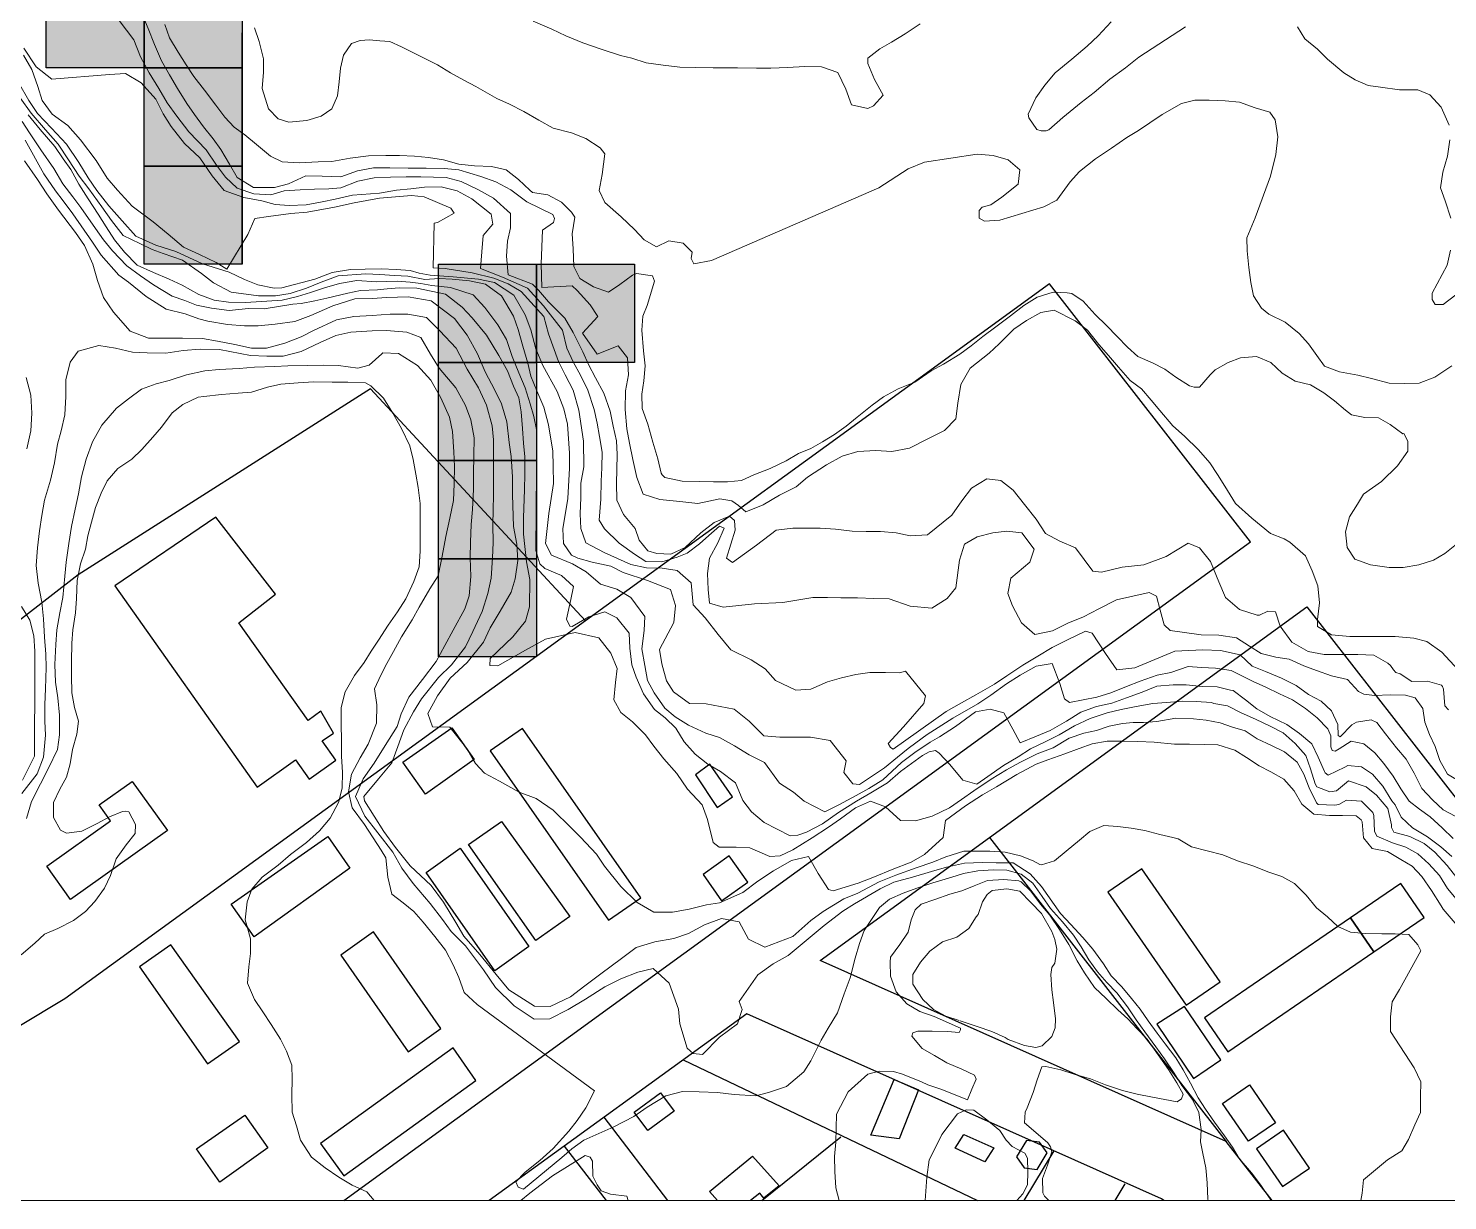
# Model space of a CAD drawing. Header units: metres. Extents: x 47 to 1988, y 46 to 663.
# Drawn here: x 1280.6 to 1497.6, y 45.6 to 224.7 of the extents above; entities that cross this region are included whole.
import ezdxf

# ---------------------------------------------------------------- set-up
doc = ezdxf.new("R2010")
doc.units = ezdxf.units.M
for name, color, linetype in [('01_Fina', 7, 'Continuous'), ('02_Media', 7, 'Continuous'), ('casas', 80, 'Continuous'), ('predios', 220, 'Continuous')]:
    doc.layers.add(name, color=color, linetype=linetype)

msp = doc.modelspace()

# ---------------------------------------------------------------- hatches: boundary and pattern name
at = {"layer": '02_Media'}
h = msp.add_hatch(color=256, dxfattribs=at)
h.dxf.hatch_style = 1
h.paths.add_polyline_path([(1298.3, 233.69), (1283.3, 233.69), (1283.3, 218.69), (1298.3, 218.69)])
h = msp.add_hatch(color=256, dxfattribs=at)
h.dxf.hatch_style = 1
h.paths.add_polyline_path([(1313.3, 233.69), (1298.3, 233.69), (1298.3, 218.69), (1313.3, 218.69)])
h = msp.add_hatch(color=256, dxfattribs=at)
h.dxf.hatch_style = 1
h.paths.add_polyline_path([(1313.3, 218.69), (1298.3, 218.69), (1298.3, 203.69), (1313.3, 203.69)])
h = msp.add_hatch(color=256, dxfattribs=at)
h.dxf.hatch_style = 1
h.paths.add_polyline_path([(1313.3, 203.69), (1298.3, 203.69), (1298.3, 188.69), (1313.3, 188.69)])
h = msp.add_hatch(color=256, dxfattribs=at)
h.dxf.hatch_style = 1
h.paths.add_polyline_path([(1358.3, 188.69), (1343.3, 188.69), (1343.3, 173.69), (1358.3, 173.69)])
h = msp.add_hatch(color=256, dxfattribs=at)
h.dxf.hatch_style = 1
h.paths.add_polyline_path([(1373.3, 188.69), (1358.3, 188.69), (1358.3, 173.69), (1373.3, 173.69)])
h = msp.add_hatch(color=256, dxfattribs=at)
h.dxf.hatch_style = 1
h.paths.add_polyline_path([(1358.3, 173.69), (1343.3, 173.69), (1343.3, 158.69), (1358.3, 158.69)])
h = msp.add_hatch(color=256, dxfattribs=at)
h.dxf.hatch_style = 1
h.paths.add_polyline_path([(1358.3, 158.69), (1343.3, 158.69), (1343.3, 143.69), (1358.3, 143.69)])
h = msp.add_hatch(color=256, dxfattribs=at)
h.dxf.hatch_style = 1
h.paths.add_polyline_path([(1358.3, 143.69), (1343.3, 143.69), (1343.3, 128.69), (1358.3, 128.69)])

# ---------------------------------------------------------------- linework, layer by layer
at = {"layer": '01_Fina', "lineweight": 9}
msp.add_lwpolyline([(959.22, 45.61), (1698.31, 45.61), (1697.87, 663.47), (958.78, 663.47), (959.22, 45.61)], dxfattribs=at)
at = {"layer": '01_Fina', "linetype": 'Continuous', "lineweight": 9}
for points in [[(1294.49, 225.93), (1296.7, 222.99), (1297.76, 220.39), (1299.05, 217.96), (1300.54, 215.52), (1301.84, 213.33), (1303.3, 211.3), (1305.14, 208.9), (1307.81, 206.15), (1309.37, 203.85), (1310.74, 201.99), (1312.52, 200.31), (1315.07, 199.44), (1317.69, 199.27), (1319.71, 199.9), (1322.18, 200.04), (1324.36, 200.18), (1326.54, 200.22), (1328.38, 200.34), (1330.96, 201.37), (1333.45, 201.88), (1335.97, 201.97), (1338.38, 202.06), (1340.59, 202.03), (1344.47, 201.94), (1346.76, 201.34), (1349.44, 200.04), (1351.7, 198.81), (1354.31, 196.43), (1354.34, 194.25), (1353.87, 192.2), (1353.72, 189.9), (1353.98, 187.08), (1357.7, 185.67), (1358.62, 184.72), (1360.12, 182.92), (1362.62, 180.43), (1363.9, 178.28), (1365.38, 175.32), (1366.25, 173.35), (1367.31, 171.34), (1368.61, 168.98), (1369.55, 166.22), (1370.02, 163.97), (1370.51, 161.73), (1370.62, 159.6), (1370.59, 157.33), (1370.52, 155.22), (1370.56, 152.66), (1371.6, 150.44), (1373.37, 148.29), (1374.01, 146.53), (1375.34, 144.88), (1376.71, 144.48), (1378.84, 144.38), (1381.01, 145.42), (1383.43, 147.66), (1385.46, 149.25), (1387.82, 150.19), (1388.56, 149.51), (1388.69, 148.07), (1387.34, 143.77), (1388.27, 143.1), (1391.93, 145.78), (1394.95, 148.08), (1397.48, 148.36), (1401.65, 148.35), (1403.99, 148.23), (1406.57, 147.91), (1408.7, 147.86), (1410.88, 147.83), (1413.26, 147.65), (1415.42, 147.21), (1418.08, 147.36), (1421.79, 150.37), (1423.31, 152.55), (1424.8, 154.48), (1427.17, 155.92), (1429.27, 155.63), (1431.19, 154.16), (1432.89, 152), (1434.67, 149.75), (1436.11, 147.53), (1438.32, 146.37), (1440.72, 145.34), (1443.37, 141.8), (1444.66, 141.64), (1447.84, 142.38), (1451.16, 142.77), (1454.59, 144.05), (1457.94, 146.07), (1459.66, 145.34), (1461.35, 143.25), (1462.64, 140.16), (1463.62, 137.75), (1465.78, 135.92), (1468.48, 135.06), (1468.85, 135.08), (1470.1, 135.68), (1471.3, 135.58), (1472.01, 133.41), (1473.78, 130.93), (1476.28, 129.51), (1478.73, 129.08), (1481.62, 129.08), (1483.88, 129.07), (1486.33, 128.94), (1488.48, 127.71), (1488.85, 127.36), (1489.31, 126.7), (1489.68, 126.32), (1490.33, 126.11), (1492.13, 124.95), (1494.53, 124.98), (1496.68, 124.38), (1496.82, 124.19), (1496.98, 123.77), (1497.17, 121.19), (1497.72, 120.62)], [(1499.21, 126.73), (1496.72, 129.4), (1494.44, 131.02), (1492.45, 131.56), (1489.58, 131.8), (1487.15, 131.81), (1484.79, 131.82), (1482.67, 131.82), (1479.85, 132.06), (1477.7, 133.34), (1477.68, 134.41), (1478.03, 136.97), (1477.78, 139.55), (1476.9, 141.84), (1475.87, 144.12), (1473.49, 146.2), (1472.6, 146.73), (1470.52, 147.56), (1467.66, 149.9), (1465.18, 152.11), (1463.53, 154.78), (1462.4, 156.55), (1461.23, 158.34), (1459.51, 160.33), (1457.35, 162.4), (1455.6, 164.01), (1453.61, 166.33), (1452.29, 167.91), (1450.77, 169.64), (1449.08, 170.91), (1447.28, 172.97), (1445.76, 174.72), (1444.29, 176.44), (1442.52, 178.62), (1440.65, 180.04), (1437.44, 181.65), (1435.38, 181.32), (1433.2, 180.09), (1431.25, 178.79), (1429.04, 176.52), (1427.51, 175.12), (1424.59, 172.79), (1423.16, 170.32), (1422.69, 167.44), (1422.43, 165.07), (1420.65, 163.29), (1418.22, 162.05), (1415.33, 160.57), (1412.63, 160.1), (1410.19, 160.25), (1407.44, 160.08), (1405.04, 159.37), (1402.61, 158.03), (1399.71, 156.17), (1397.97, 154.68), (1395.44, 153.38), (1392.93, 151.95), (1390.31, 150.87), (1389.17, 151.8), (1388.17, 152.53), (1386.31, 152.84), (1382.94, 152.15), (1380.22, 152.44), (1377.17, 152.74), (1374.62, 153.58), (1373.61, 156.08), (1373.01, 158.86), (1372.49, 161.35), (1372.09, 163.54), (1371.85, 166.48), (1371.89, 169.37), (1372.37, 171.78), (1372.23, 174.41), (1370.77, 176.22), (1367.59, 174.97), (1365.33, 178.16), (1367.66, 180.72), (1366.51, 182.49), (1364.5, 184.69), (1363.73, 185.38), (1359.09, 185.15), (1358.99, 188.77), (1359.21, 193.92), (1360.91, 195.05), (1361.04, 195.66), (1360.78, 196.27), (1356.83, 198.22), (1354.35, 200.05), (1352.08, 201.27), (1349.79, 202.09), (1346.4, 203.09), (1344.18, 203.31), (1341.41, 203.35), (1338.66, 203.38), (1335.89, 203.42), (1333.36, 203.43), (1330.93, 202.98), (1328.37, 202.07), (1325.5, 202.13), (1323.04, 202.18), (1320.37, 200.96), (1318.25, 200.44), (1315.01, 200.42), (1312.52, 201.94), (1311.36, 203.97), (1310.04, 206.21), (1308.85, 207.86), (1307.38, 209.68), (1306.01, 211.55), (1304.84, 213.24), (1303.38, 215.54), (1302.18, 217.61), (1300.95, 219.78), (1299.91, 222.26), (1298.93, 224.69), (1297.69, 227.62)], [(1416.95, 225.42), (1414.68, 223.92), (1412.58, 222.62), (1410.79, 221.62), (1408.94, 220.2), (1408.96, 219.34), (1409.97, 216.92), (1411.29, 214.55), (1409.82, 212.89), (1408.94, 212.48), (1406.44, 213.03), (1405.57, 215.43), (1404.35, 218.01), (1401.89, 218.87), (1399.31, 218.88), (1396.68, 218.77), (1394.1, 218.66), (1391.92, 218.64), (1389.05, 218.68), (1385.29, 218.72), (1382.59, 218.76), (1380.22, 218.81), (1377.64, 219.13), (1375.04, 219.48), (1372.89, 220.17), (1371.16, 220.59), (1368.16, 221.55), (1365.4, 222.51), (1362.76, 223.59), (1360.63, 224.61), (1357.76, 225.85)], [(1457.52, 224.95), (1450.38, 220.35), (1448.34, 218.68), (1445.93, 216.98), (1443.58, 214.92), (1441.58, 213.39), (1438.79, 211.12), (1436.61, 209.23), (1436.23, 209.07), (1435.47, 209.08), (1434.79, 209.3), (1433.58, 211.07), (1433.49, 211.64), (1434.66, 214.14), (1436.04, 216.04), (1437.6, 217.95), (1440.15, 220.04), (1442.51, 221.99), (1444.19, 223.58), (1446.18, 225.74)], [(1301.45, 225.34), (1302.2, 223.27), (1303.48, 221.08), (1304.71, 219.14), (1305.92, 217.37), (1307.52, 215.29), (1309.27, 213), (1310.62, 211.18), (1312.05, 209.62), (1313.71, 208.44), (1315.47, 206.97), (1317.6, 205.21), (1319.42, 204.32), (1322.04, 204.21), (1324.89, 204.34), (1327, 204.41), (1329.82, 204.92), (1332.6, 205.28), (1335.28, 205.32), (1337.36, 205.29), (1339.63, 205.22), (1341.76, 205.02), (1344.08, 204.64), (1346.44, 203.97), (1348.81, 203.75), (1351.43, 203.64), (1353.65, 203.09), (1355.55, 201.65), (1357.26, 199.99), (1357.68, 199.66), (1360, 199.32), (1362.14, 198.15), (1363.64, 196.64), (1364.15, 195.9), (1363.76, 193.32), (1363.88, 191.06), (1363.98, 188.35), (1364.93, 186.51), (1367.02, 185.23), (1369.28, 184.42), (1371.03, 185.6), (1372.96, 187), (1373.56, 187.25), (1376.02, 186.94), (1376.35, 186.08), (1375.2, 182.38), (1374.56, 180.78), (1374.39, 178.62), (1374.64, 175.46), (1374.9, 173.15), (1374.72, 170.85), (1374.41, 168.84), (1374.46, 166.66), (1375.33, 164.23), (1376.07, 161.5), (1376.85, 158.98), (1377.36, 156.77), (1377.5, 156.5), (1377.92, 156.12), (1380.57, 155.56), (1383.24, 155.48), (1385.37, 155.46), (1387.51, 155.43), (1389.62, 155.66), (1391.5, 156.51), (1394, 157.48), (1396.48, 158.63), (1398.34, 159.79), (1400.25, 160.55), (1402.03, 161.57), (1403.85, 162.68), (1405.64, 163.96), (1407.34, 165.34), (1409.59, 167.15), (1411.34, 168.43), (1413.6, 169.66), (1416.15, 170.69), (1418.66, 172.42), (1420.5, 173.41), (1423, 174.96), (1424.75, 176.22), (1426.52, 177.67), (1428.53, 179.11), (1430.75, 180.81), (1432.81, 182.4), (1434.84, 183.65), (1437.27, 184.4), (1439.42, 184.32), (1440.13, 184.2), (1441.87, 183.06), (1443.69, 181), (1445.44, 179.32), (1447.1, 177.64), (1448.65, 176.01), (1450.26, 174.59), (1452.48, 173.62), (1454.34, 172.64), (1456.07, 171.44), (1458.14, 170.13), (1458.85, 169.89), (1459.68, 169.92), (1461.31, 171.77), (1462.06, 172.57), (1464.06, 173.66), (1465.94, 174.41), (1468.36, 174.57), (1470.55, 173.67), (1472.31, 172.04), (1474.3, 170.8), (1476.64, 170.27), (1478.69, 169.06), (1480.31, 167.81), (1481.99, 166.37), (1482.91, 165.67), (1484.92, 165.26), (1487.05, 165.21), (1488.81, 164.22), (1490.73, 162.77), (1490.93, 162.82), (1491.52, 161.63), (1491.5, 160.12), (1489.96, 157.86), (1487.51, 155.47), (1484.76, 153.54), (1483.83, 152.04), (1482.6, 150.09), (1481.97, 147.82), (1482.24, 145.4), (1483.4, 143.62), (1485.83, 142.78), (1488.65, 142.37), (1490.82, 142.37), (1493.2, 142.75), (1495.43, 143.46), (1497.19, 144.5), (1499.21, 146.11)], [(1315.2, 224.83), (1315.91, 222.72), (1316.56, 220.1), (1316.56, 218.04), (1316.34, 215.53), (1317.34, 212.42), (1318.81, 210.92), (1320.43, 210.41), (1323.17, 210.66), (1325.36, 211.32), (1327.01, 212.46), (1327.84, 214.42), (1328.1, 216.57), (1328.34, 218.63), (1328.79, 220.63), (1330.02, 222.44), (1331.31, 222.87), (1332.75, 222.99), (1334.33, 222.83), (1335.87, 222.75), (1337.67, 221.91), (1343.13, 219.15), (1345.13, 217.94), (1347.19, 216.8), (1349.01, 215.85), (1352.21, 214.01), (1354.16, 213.13), (1356.37, 212.01), (1358.63, 210.7), (1360.82, 209.47), (1363.65, 208.77), (1365.82, 207.89), (1368.05, 206.46), (1368.73, 205.58), (1368.35, 202.41), (1367.85, 199.98), (1368.75, 198.14), (1371.23, 195.95), (1373.27, 194.01), (1374.76, 192.4), (1376.64, 191.36), (1378.53, 192.26), (1380.74, 191.92), (1382.08, 190.53), (1381.95, 189.56), (1382.34, 188.77), (1385.07, 189.28), (1410.64, 200.35), (1415.12, 203.28), (1417.6, 204.29), (1425.65, 205.51), (1428.11, 205.31), (1430.39, 204.62), (1432.18, 203.13), (1431.96, 200.95), (1429.42, 198.92), (1427.75, 197.76), (1426.44, 197.39), (1425.98, 196.88), (1425.97, 195.73), (1426.79, 195.26), (1429.12, 195.4), (1435.87, 197.47), (1437.85, 198.46), (1439.9, 201.3), (1441.32, 202.87), (1443.76, 204.8), (1446.22, 206.43), (1448.54, 208.04), (1450.33, 209.13), (1452.09, 210.31), (1453.93, 211.59), (1456.89, 213.26), (1458.94, 213.75), (1461.16, 213.77), (1463.6, 213.67), (1465.8, 213.45), (1468.18, 212.59), (1470.4, 211.95), (1471.23, 210.74), (1471.65, 208.17), (1471.31, 205.45), (1470.51, 202.13), (1468.17, 195.8), (1466.91, 192.73), (1466.93, 190.72), (1467.19, 188.19), (1467.53, 185.9), (1467.94, 183.86), (1469.14, 181.99), (1470.27, 181.08), (1472.74, 179.85), (1474.89, 178.11), (1476.34, 176.53), (1477.61, 174.77), (1478.76, 173.12), (1481.07, 172.24), (1483.86, 171.72), (1485.97, 171.22), (1488.67, 170.5), (1490.98, 170.47), (1493.27, 170.53), (1495.63, 171.45), (1498.23, 173.17)], [(1474.65, 224.97), (1475.75, 223.14), (1477.69, 221.53), (1479.23, 220.05), (1481.75, 217.93), (1483.48, 216.86), (1485.47, 215.98), (1487.33, 215.74), (1490.23, 215.36), (1493.03, 215.35), (1494.9, 214.58), (1496.63, 212.7), (1497.82, 209.95)], [(1279.91, 221.73), (1281.77, 218.84), (1284.17, 216.99), (1293.03, 217.68), (1295.45, 217.84), (1297.83, 216.39), (1300.07, 213.92), (1301.2, 211.66), (1302.41, 209.74), (1304.46, 207.12), (1306.8, 204.93), (1308.71, 202.18), (1310.55, 199.95), (1313.54, 198.87), (1316.31, 198.39), (1318.36, 197.84), (1320.47, 197.69), (1323.07, 197.75), (1325.5, 198.24), (1327.49, 198.64), (1330.18, 199.23), (1334.3, 199.53), (1336.87, 199.99), (1339.09, 200.23), (1341.16, 200.48), (1343.74, 200.52), (1346.15, 199.92), (1348.43, 198.68), (1351.37, 196.32), (1351.6, 194.83), (1350.16, 193.1), (1349.93, 190.59), (1349.74, 188.03), (1353.09, 186.71), (1356.9, 185.03), (1359.38, 182.34), (1360.44, 180.96), (1362.25, 178.61), (1362.94, 175.85), (1363.89, 173.78), (1365.05, 171.63), (1366.15, 169.46), (1367.11, 166.47), (1367.56, 164.38), (1367.93, 162.36), (1368.35, 159.96), (1368.28, 157.59), (1368.2, 155.56), (1368.12, 152.81), (1367.87, 149.56), (1368.67, 148.24), (1370.94, 146.08), (1373.26, 144.38), (1375.01, 143.25), (1377.43, 143.22), (1379.78, 143.92), (1381.31, 144.56), (1383.2, 145.98), (1384.65, 147.25), (1386.25, 148.67), (1386.97, 148.38), (1386.04, 146.11), (1384.73, 143.76), (1384.46, 141.44), (1384.55, 139), (1384.76, 136.89), (1386.81, 136.3), (1391.63, 136.78), (1395.96, 137.01), (1400.52, 137.78), (1402.77, 137.75), (1404.81, 137.72), (1407.37, 137.69), (1409.88, 137.61), (1412.22, 137.54), (1415.4, 136.43), (1418.76, 136.15), (1421.06, 137.61), (1422.4, 139.23), (1422.95, 143.46), (1423.72, 145.94), (1425.65, 147.03), (1428.05, 147.66), (1430.21, 147.89), (1432.48, 147.63), (1434.39, 145.16), (1433.71, 143.14), (1430.81, 140.73), (1430.37, 138.39), (1431.08, 136.49), (1432.47, 133.89), (1434.48, 132.13), (1437.17, 132.69), (1439.55, 133.82), (1441.91, 134.79), (1444.25, 136.04), (1446.99, 137.42), (1451.95, 138.53), (1453.09, 137.96), (1453.63, 135.84), (1454.24, 133.59), (1455.18, 132.73), (1459.9, 132.07), (1462.6, 132.03), (1465.32, 131.6), (1467.31, 130.32), (1469.11, 129.21), (1471.35, 128.67), (1473.36, 128.34), (1475.62, 127.34), (1477.54, 126.59), (1479.85, 125.82), (1482.3, 125.23), (1483.95, 123.41), (1484.79, 123.02), (1486.43, 122.81), (1488.81, 122.9), (1491.15, 122.84), (1492.63, 122.45), (1493.8, 120.8), (1494.1, 118.74), (1494.83, 116.82), (1495.7, 115.01), (1496.39, 112.88), (1497.59, 110.77), (1499.71, 109.5)], [(1279.88, 220.64), (1281.13, 218.45), (1282.04, 215.86), (1282.73, 213.69), (1284.24, 211.64), (1286.63, 209.9), (1288.59, 207.72), (1290.95, 204.54), (1292.67, 201.86), (1294.21, 200), (1296.47, 197.55), (1299.66, 195.16), (1301.96, 193.26), (1304.33, 191.29), (1306.77, 190.17), (1309.29, 188.98), (1310.95, 187.96), (1314.16, 193.25), (1315.23, 195.7), (1317.29, 195.96), (1320.71, 196.42), (1323.23, 196.65), (1327.41, 197.39), (1330.4, 198.06), (1334.29, 198.77), (1339.19, 199.21), (1341.14, 198.97), (1345.2, 197.26), (1345.68, 196.49), (1343.13, 195.08), (1342.65, 194.99), (1342.49, 188.16), (1344.34, 188.03), (1348.45, 187.36), (1351.75, 186.54), (1353.96, 185.72), (1355.96, 184.54), (1359.41, 180.68), (1360.11, 178.07), (1361.64, 173.81), (1362.65, 171.78), (1363.88, 169.45), (1364.77, 166.38), (1365.49, 161.66), (1365.55, 157.75), (1365.09, 155.22), (1365.07, 153.04), (1364.99, 150.53), (1365.08, 148.3), (1365.81, 146.14), (1368.63, 144.66), (1372.73, 142.8), (1375.11, 142.3), (1377.53, 142.27), (1379.82, 141.88), (1381.96, 140.03), (1382.27, 136.62), (1384.09, 134.68), (1386.05, 132.12), (1387.98, 129.79), (1391.09, 128.26), (1393.25, 126.88), (1394.84, 125.09), (1397.92, 123.6), (1400.22, 123.76), (1402.8, 124.86), (1404.94, 125.5), (1407.12, 126.02), (1409.28, 126.32), (1411.67, 126.32), (1413.8, 126.24), (1414.72, 126.49), (1417.76, 122.73), (1417.53, 121.56), (1414.41, 118.01), (1412.05, 115.44), (1412.41, 114.87), (1412.84, 114.58), (1420.95, 120.34), (1423.29, 121.69), (1425.49, 122.87), (1428.3, 124.54), (1430.21, 125.79), (1432.67, 127.42), (1434.92, 128.81), (1437.14, 130.13), (1439.47, 131.29), (1442.25, 132.61), (1443.25, 132.31), (1445.3, 129.22), (1447, 126.69), (1449.79, 127.01), (1452.83, 128.3), (1455.89, 129.56), (1460.18, 129.77), (1462.88, 129.66), (1465.88, 129.03), (1467.73, 127.29), (1469.74, 126.45), (1472.21, 125.45), (1474.45, 124.31), (1476.35, 122.96), (1478.26, 121.92), (1479.85, 120.43), (1480.79, 118.37), (1480.86, 116.7), (1481.16, 116.47), (1482.97, 118.32), (1483.67, 118.73), (1485.91, 119.07), (1486.76, 118.65), (1488.1, 116.93), (1489.78, 114.8), (1491.25, 113.06), (1492.47, 110.91), (1493.67, 108.57), (1495.28, 106.83), (1496.92, 105.34), (1498.77, 104.34)], [(1279.09, 216.46), (1280.67, 213.7), (1282.01, 211.71), (1284.14, 209.46), (1286.41, 207.04), (1288.34, 204.22), (1289.75, 201.9), (1291.05, 199.96), (1292.92, 197.6), (1294.95, 195.3), (1297.01, 193), (1300.09, 191.61), (1303.16, 190.64), (1307.23, 188.77), (1311.31, 187.48), (1313.67, 186.36), (1315.67, 185.53), (1318.17, 185.03), (1319.37, 185.1), (1324.38, 186.39), (1327.04, 187.42), (1329.84, 187.91), (1332.11, 187.93), (1334.56, 187.97), (1336.83, 187.91), (1338.96, 187.74), (1340.33, 187.33), (1342.01, 187), (1345.57, 186.76), (1349.44, 186.42), (1351.88, 185.89), (1354.83, 183.96), (1356.54, 180.96), (1357.41, 178.67), (1358.18, 175.75), (1359.26, 173.22), (1361.44, 169.22), (1362.47, 166.6), (1363.01, 164.27), (1363.35, 159.81), (1363.33, 157.54), (1363.08, 152.9), (1362.33, 148.24), (1362.42, 146.02), (1363.65, 144.22), (1364.63, 143.77), (1366.78, 143.17), (1369.65, 142.56), (1371.55, 141.61), (1375.28, 140.38), (1378.79, 139.01), (1379.57, 136.56), (1379.3, 133.96), (1377.09, 129.81), (1377.44, 127.65), (1378.19, 125.04), (1379.25, 123.37), (1381.67, 121.56), (1384.25, 121.53), (1388.53, 120.71), (1390.8, 118.86), (1393.05, 116.65), (1395.51, 116.41), (1397.93, 116.4), (1400.18, 116.44), (1403.18, 115.93), (1405.63, 112.8), (1405.27, 111), (1406.65, 109.3), (1407.7, 109.2), (1411.52, 111.75), (1413.49, 113.37), (1415.14, 114.69), (1416.3, 115.54), (1418.04, 116.81), (1421.96, 119.35), (1425.75, 121.52), (1427.74, 122.86), (1430.15, 124.56), (1432.23, 125.91), (1434.69, 127.25), (1437.13, 127.69), (1438.32, 124.6), (1439, 122.27), (1439.81, 121.71), (1443.96, 122.54), (1446.12, 123.2), (1448.5, 124.16), (1450.6, 124.99), (1453.21, 125.88), (1455.28, 126.3), (1457.92, 127.22), (1459.98, 127.09), (1462.09, 126.95), (1464.48, 126.61), (1467.89, 124.91), (1469.81, 124.07), (1471.88, 123.05), (1473.89, 122.14), (1475.85, 120.81), (1477.63, 119.37), (1479.29, 117.68), (1479.73, 116.64), (1479.74, 114.95), (1479.97, 114.39), (1480.41, 114.28), (1481.04, 114.62), (1482.85, 115.8), (1484.81, 115.4), (1486.45, 114.02), (1487.83, 112.42), (1489.26, 110.45), (1490.43, 108.55), (1491.7, 106.63), (1493.29, 105.4), (1494.93, 104.24), (1496.79, 102.59), (1498.45, 100.92)], [(1279.34, 214.12), (1281.04, 211.75), (1283.24, 209.23), (1285.15, 207.05), (1286.75, 204.64), (1288.36, 202.16), (1289.83, 200.22), (1291.85, 197.44), (1293.32, 195.39), (1295.11, 193.09), (1297.63, 191.88), (1299.51, 190.93), (1301.23, 190.34), (1304.18, 189.3), (1307.05, 187.25), (1308.92, 185.86), (1311.6, 184.4), (1315.79, 183.87), (1318.37, 183.86), (1320.63, 184.24), (1323.12, 185.01), (1325.39, 185.95), (1327.98, 186.91), (1332.2, 187.24), (1334.36, 187.14), (1336.56, 186.97), (1338.64, 186.85), (1341.21, 186.34), (1343.41, 186.5), (1345.42, 186.4), (1348.07, 186.15), (1350.51, 185.62), (1352.93, 183.85), (1354.79, 180.74), (1355.47, 178.7), (1356.2, 176.18), (1356.95, 173.59), (1357.42, 171.59), (1358.36, 169.35), (1359.39, 166.85), (1360.14, 164.16), (1360.78, 160.13), (1360.82, 157.81), (1360.88, 155.2), (1360.18, 150.62), (1359.67, 146.03), (1360.6, 144.24), (1363.78, 142.89), (1365.89, 141.71), (1368.09, 139.78), (1370.55, 139.06), (1372.74, 137.78), (1374.88, 134.86), (1374.73, 132.73), (1374.39, 129.94), (1374.88, 127.36), (1375.27, 125.1), (1376.29, 123.19), (1377.9, 120.85), (1379.49, 119.53), (1381.51, 118.25), (1384.2, 117.05), (1386.25, 116.38), (1388.55, 115.12), (1390.79, 113.74), (1393.14, 112.53), (1395.44, 109.4), (1397.61, 108.02), (1399.22, 106.67), (1402.4, 105), (1404.5, 106.08), (1407.15, 107.52), (1409.12, 108.56), (1411.25, 109.9), (1414.1, 112.54), (1416.14, 114.1), (1418.46, 115.66), (1419.91, 116.5), (1422.37, 118.05), (1425.42, 120.31), (1427.64, 120.69), (1429.74, 120.16), (1431.1, 117.63), (1432.26, 115.58), (1434.76, 116.57), (1436.83, 117.42), (1439.34, 118.88), (1441.54, 120.22), (1443.92, 121.12), (1446.24, 121.61), (1448.51, 122.43), (1450.89, 123.3), (1453.12, 124.2), (1455.64, 124.4), (1457.65, 124.4), (1460.11, 124.18), (1462.38, 124.1), (1464.39, 123.6), (1464.79, 123.53), (1466.72, 122.14), (1468.41, 120.75), (1470.48, 119.58), (1473, 118.35), (1474.96, 117), (1476.83, 115.4), (1477.79, 113.36), (1478.76, 111.18), (1478.87, 110.95), (1479.34, 110.63), (1481.88, 111.84), (1482.32, 112.12), (1484.41, 111.9), (1486.14, 110.76), (1487.68, 108.96), (1489.08, 106.71), (1489.59, 106.06), (1490.49, 104.2), (1492.24, 102.58), (1494.5, 101.18), (1496.58, 99.68), (1498.26, 98.19)], [(1279.63, 210.51), (1280.79, 208.79), (1282.53, 206.16), (1284.49, 203.32), (1285.88, 201), (1287.42, 198.97), (1288.63, 197.37), (1290.86, 194.16), (1292.07, 192.42), (1293.47, 190.74), (1295.64, 188.47), (1297.73, 186.92), (1299.75, 185.52), (1302.6, 183.83), (1304.51, 183.16), (1306.32, 182.46), (1308.58, 181.98), (1311.3, 181.64), (1314.27, 181.93), (1316.64, 181.9), (1321.03, 182.6), (1322.29, 182.67), (1324.41, 183.1), (1326.23, 183.53), (1329.42, 184.25), (1331.39, 184.68), (1333.96, 184.8), (1335.48, 184.93), (1337.29, 185.06), (1340.02, 185.02), (1344.38, 184.1), (1346.92, 182.12), (1348.46, 180.52), (1350.63, 177.86), (1352.53, 174.76), (1353.87, 172.39), (1354.76, 170.07), (1355.6, 168.27), (1355.93, 166.16), (1356.15, 163.6), (1356.31, 161.35), (1356.53, 159.28), (1356.49, 156.63), (1356.44, 154.26), (1356.29, 149.93), (1356.3, 147.44), (1356.75, 143.2), (1357.28, 140.52), (1357.23, 136.32), (1356.63, 134.15), (1354.66, 131.78), (1351.23, 128.47), (1351.14, 127.35), (1352.36, 127.31), (1356.6, 129.72), (1359.65, 131.39), (1364.21, 132.4), (1367.83, 131.59), (1369.67, 129.25), (1370.65, 126.91), (1370.37, 124.76), (1370.1, 122.11), (1371.18, 120.18), (1372.97, 118.78), (1374.98, 116.77), (1376.23, 115.04), (1377.77, 113.11), (1379.76, 110.85), (1381.36, 108.49), (1383.63, 106.07), (1384.45, 103.85), (1385.29, 100.35), (1386.22, 99.62), (1388.83, 99.6), (1390.89, 99.51), (1393.96, 98.19), (1395.54, 98.31), (1397.47, 99.19), (1400.43, 101.02), (1402.94, 102.69), (1404.78, 103.92), (1407.07, 105.65), (1409.34, 106.66), (1411.65, 105.76), (1413.94, 103.69), (1416.26, 103.66), (1418.78, 104.34), (1421.43, 105.65), (1423.27, 106.91), (1425.16, 108.21), (1427.81, 110.02), (1430.15, 111.44), (1432.2, 112.53), (1434.82, 113.87), (1437.27, 114.78), (1439.73, 116.27), (1441.99, 117.02), (1443.89, 117.45), (1445.86, 118.08), (1447.91, 118.52), (1449.5, 118.69), (1451.09, 118.67), (1453.14, 118.83), (1456.04, 119.35), (1458.74, 119.22), (1460.7, 119.01), (1462.84, 118.61), (1464.71, 117.97), (1466.65, 117.38), (1468.46, 116.15), (1470.65, 115.16), (1472.65, 114.2), (1474.6, 112.58), (1475.63, 110.77), (1476.44, 108.66), (1477.56, 106.37), (1477.83, 106.12), (1480.35, 106.05), (1480.97, 106.14), (1482.13, 106.8), (1484.44, 106.65), (1486.18, 104.91), (1486.34, 104.44), (1486.41, 102.07), (1486.78, 101.28), (1489.17, 100.27), (1491.22, 99.63), (1493.06, 98.58), (1494.71, 97.09), (1496.34, 95.31), (1497.59, 93.29), (1498.9, 91.71)], [(1280.57, 211.52), (1282.41, 209.27), (1284.65, 206.66), (1285.93, 204.82), (1287.09, 203.17), (1288.32, 200.95), (1289.76, 198.7), (1291.25, 196.36), (1292.5, 194.4), (1293.78, 192.4), (1295.31, 190.51), (1297.23, 188.56), (1299.71, 187.42), (1302.13, 186.42), (1304.09, 185.47), (1306.65, 184.06), (1309.01, 183.2), (1311.21, 182.89), (1313.81, 182.86), (1317.06, 183.03), (1319.42, 183.2), (1321.77, 183.78), (1323.75, 184.36), (1325.87, 185.09), (1328.15, 185.74), (1330.81, 186.2), (1333.83, 186.01), (1337.01, 186.12), (1338.97, 185.94), (1340.63, 185.77), (1342.29, 185.45), (1345.16, 185.11), (1348.6, 184.02), (1350.37, 182.1), (1352.38, 179.45), (1353.7, 177.18), (1354.57, 174.61), (1355.6, 172.09), (1356.57, 169.78), (1357.32, 167.38), (1357.86, 165.43), (1358.33, 163.17), (1358.21, 144.93), (1358.78, 142.89), (1359.57, 142.21), (1362.1, 141.14), (1363.95, 139.46), (1363.52, 137.47), (1362.89, 134.43), (1363.37, 133.38), (1363.77, 133.35), (1366.3, 134.83), (1368.73, 135.56), (1370.59, 134.68), (1372.45, 132.31), (1372.54, 130.04), (1372.89, 127.48), (1373.53, 125.57), (1374.66, 123.07), (1376.33, 120.63), (1377.97, 119.36), (1379.61, 117.82), (1380.86, 115.72), (1382.57, 113.85), (1384.51, 112.31), (1386.44, 111.2), (1388.74, 109.44), (1389.82, 106.77), (1391.17, 105), (1393.09, 103.41), (1397.1, 101.33), (1398.23, 101.47), (1399.59, 101.91), (1402.03, 103.18), (1404.46, 104.92), (1407.23, 106.66), (1409.43, 107.93), (1411.98, 109.44), (1413.95, 111.17), (1417.31, 113.6), (1418.35, 114.18), (1419.28, 114.41), (1419.88, 113.99), (1421.49, 112.26), (1423.47, 109.87), (1425.64, 109.22), (1427.32, 110.39), (1429.68, 112.08), (1431.95, 113.43), (1433.84, 114.64), (1436.17, 115.77), (1438.22, 116.78), (1440.54, 118.15), (1442.95, 119.26), (1445.56, 120.12), (1447.7, 120.64), (1449.98, 121.11), (1452.54, 121.58), (1454.61, 121.72), (1457.1, 121.92), (1459.13, 121.89), (1461.52, 121.7), (1461.88, 121.55), (1463.95, 121.19), (1466.02, 120.16), (1468.23, 119.15), (1470.58, 118.05), (1472.44, 117.09), (1474.3, 115.46), (1475.9, 113.63), (1476.65, 111.59), (1477.37, 109.3), (1477.6, 108.84), (1479.6, 108.09), (1480.62, 108.2), (1482.47, 109.75), (1485.17, 108.84), (1486.75, 107.58), (1488.44, 105.54), (1489, 103.02), (1489, 102.6), (1489.37, 101.93), (1491.83, 101.24), (1494.01, 100.19), (1495.65, 98.86), (1497.55, 96.8), (1498.99, 94.94)], [(1280.09, 207.66), (1282.95, 202.52), (1284.73, 199.93), (1285.92, 198.4), (1287.41, 196.41), (1290.41, 192.04), (1291.74, 190.06), (1294.43, 187), (1295.9, 185.95), (1298.61, 183.74), (1301.69, 181.8), (1304.57, 181.1), (1306.68, 180.34), (1308.04, 179.98), (1311.06, 179.49), (1313.63, 179.3), (1315.74, 179.28), (1318.32, 179.55), (1321.35, 179.96), (1323.78, 180.84), (1327.13, 182.31), (1330.54, 183.4), (1333.15, 183.46), (1335.4, 183.6), (1338.69, 183.7), (1342.19, 183.11), (1345.76, 180.39), (1347.69, 177.83), (1349.27, 175.01), (1350.46, 172.25), (1351.94, 169.46), (1352.93, 167.38), (1353.77, 164.6), (1354.09, 161.45), (1354.44, 159.31), (1354.61, 156.18), (1354.6, 153.44), (1354.8, 148.6), (1355.27, 145.94), (1355.42, 143.43), (1355.01, 140.62), (1354.41, 138.56), (1352.72, 135.67), (1351.22, 133.13), (1350.17, 130.96), (1347.71, 127.85), (1345.1, 125.46), (1343.17, 122.72), (1341.69, 120.04), (1342.4, 117.99), (1345.03, 117.96), (1347.66, 114.7), (1348.96, 112.41), (1350.34, 110.9), (1352.65, 109.71), (1355.63, 108.01), (1358.22, 107.03), (1360.85, 105.29), (1363.52, 102.61), (1365.02, 101.12), (1367.47, 98.53), (1368.7, 96.69), (1371.17, 93.58), (1373.68, 91.15), (1376.22, 89.68), (1379.08, 89.66), (1381.62, 90.13), (1384.26, 90.78), (1386.28, 91.11), (1389.83, 92.7), (1392.15, 94.42), (1394.54, 96), (1397.28, 97.58), (1399.87, 98.18), (1401.35, 95.58), (1402.96, 93.17), (1403.65, 92.96), (1407.45, 94.13), (1409.95, 95.08), (1412.69, 96.18), (1415.59, 97.34), (1417.64, 98.5), (1420.47, 101.07), (1420.83, 103.67), (1423.9, 105.95), (1426.5, 107.6), (1428.65, 108.83), (1431.73, 110.73), (1434.68, 112.31), (1436.47, 112.97), (1439.07, 113.9), (1441.27, 114.7), (1443.26, 115.4), (1445.57, 115.8), (1447.97, 115.8), (1450.25, 115.76), (1452.72, 115.68), (1455.84, 115.38), (1458.14, 115.34), (1460.43, 115.3), (1462.46, 115.24), (1465.06, 114.42), (1466.85, 113.34), (1468.78, 112.06), (1470.58, 111.15), (1472.55, 110.03), (1474.16, 108.22), (1475.3, 106.18), (1477.13, 104.64), (1479.53, 104.47), (1481.54, 104.45), (1483.61, 104.39), (1484.39, 103.79), (1484.53, 103.51), (1484.72, 101.02), (1486.05, 99.39), (1488.42, 98.96), (1490.45, 97.72), (1492.19, 96.7), (1493.66, 95.12), (1495.14, 92.98), (1496.63, 90.67), (1496.9, 90.13), (1498.75, 88.02)], [(1497.93, 207.7), (1497.57, 205.21), (1496.89, 202.74), (1496.52, 200.38), (1497.2, 198.36), (1498.07, 195.75)], [(1484.32, 45.61), (1484.56, 46.74), (1484.73, 48.77), (1488.43, 51.86), (1490.6, 53.19), (1491.61, 54.93), (1492.57, 57.17), (1493.43, 59.05), (1493.44, 59.49), (1493.47, 61.54), (1493.49, 63.76), (1492.49, 65.89), (1488.86, 71.47), (1488.87, 73.71), (1489.12, 75.97), (1490.22, 77.88), (1493.51, 83.76), (1493.06, 84.69), (1491.66, 86.27), (1489.56, 86.38), (1487.53, 86.39), (1485.01, 86.41), (1482.73, 86.61), (1480.82, 87.47), (1479.22, 88.96), (1477.54, 90.36), (1475.96, 92.28), (1474.2, 94.07), (1472.24, 95.15), (1470.1, 95.83), (1467.96, 96.7), (1465.48, 97.52), (1463.24, 98.44), (1460.83, 99.06), (1458.45, 99.69), (1456.41, 100.91), (1455.58, 101.1), (1453.58, 101.56), (1451.29, 102.14), (1449.22, 102.5), (1447.19, 102.77), (1445.05, 102.92), (1442.92, 102.02), (1441.34, 100.71), (1439.27, 98.99), (1437.51, 97.53), (1435.5, 96.9), (1435.27, 96.97), (1434.23, 97.55), (1432.27, 98.28), (1429.94, 98.87), (1427.61, 98.99), (1423.62, 98.99), (1420.88, 98.12), (1418.91, 97.31), (1416.32, 96.44), (1413.21, 95.34), (1410.7, 94.31), (1407.43, 92.61), (1405.3, 91.73), (1402.1, 89.8), (1400.26, 88.39), (1397.47, 85.97), (1393.18, 84.36), (1390.71, 85.56), (1389.3, 88.21), (1386.58, 88.71), (1383.99, 87.73), (1381.51, 86.41), (1379.29, 85.68), (1376.37, 85.13), (1373.54, 84.26), (1371.29, 82.59), (1368.11, 80.26), (1365.7, 78.44), (1363.47, 76.76), (1360.4, 75.29), (1357.97, 75.32), (1354.06, 77.81), (1352.12, 80.16), (1349.63, 83.22), (1347.2, 86.04), (1345.95, 88.12), (1344.09, 91.2), (1342.21, 93.76), (1338.98, 96.74), (1336.75, 99.58), (1334.97, 102.03), (1332, 106.68), (1331.87, 107.37), (1334.15, 110.06), (1336.19, 112.5), (1337.1, 115), (1338.03, 117.52), (1339.47, 120.3), (1340.73, 122.28), (1343.3, 125.56), (1345.32, 127.5), (1347.46, 130.24), (1348.56, 132.57), (1349.99, 135.61), (1350.86, 138.4), (1351.34, 140.73), (1351.59, 143.83), (1351.67, 146.18), (1351.63, 148.85), (1351.68, 151.18), (1351.71, 153.4), (1351.73, 156.5), (1351.72, 159.56), (1351.73, 161.88), (1351.49, 164.02), (1350.66, 167.13), (1349.44, 169.82), (1347.67, 172.66), (1346.03, 175.84), (1343.51, 178.5), (1341.47, 180.56), (1338.61, 181.05), (1335.91, 181.06), (1333.16, 180.88), (1330.34, 180.7), (1327.71, 180.17), (1324.2, 178.58), (1322.29, 177.58), (1319.79, 176.62), (1316.99, 175.88), (1314.71, 175.85), (1312.17, 176.44), (1309.51, 176.93), (1307.2, 177.33), (1304.19, 177.37), (1301.57, 177.38), (1298.98, 177.41), (1296.18, 178.44), (1293.63, 181.39), (1292.08, 183.61), (1291.19, 186.18), (1290.46, 188.7), (1289.19, 191.56), (1287.82, 193.56), (1285.21, 196.96), (1283.44, 199.45), (1281.98, 201.62), (1280.03, 204.51)], [(1498.03, 190.84), (1497.52, 188.53), (1495.23, 184.25), (1495.23, 183.32), (1495.72, 182.55), (1496.92, 182.54), (1498.84, 184.02)], [(1470.59, 45.61), (1470.29, 46.08), (1469.05, 47.98), (1467.62, 49.84), (1465.75, 52.02), (1464.69, 53.78), (1463.47, 55.52), (1461.95, 57.58), (1460.57, 59.57), (1459.47, 61.31), (1458.27, 63.56), (1457.15, 65.6), (1456.04, 67.43), (1454.43, 69.56), (1453.21, 71.21), (1451.81, 73.06), (1450.61, 74.85), (1449.25, 76.49), (1447.77, 78.28), (1446.16, 79.97), (1444.96, 81.78), (1443.33, 84.03), (1441.81, 85.82), (1440.01, 87.81), (1438.42, 89.5), (1435.52, 93.58), (1433.79, 95.56), (1431.16, 97.23), (1428.57, 97.24), (1426.51, 97.25), (1423.71, 97.17), (1420.96, 96.54), (1418.7, 95.91), (1415.8, 95.04), (1412.95, 94.28), (1410.82, 93.26), (1406.91, 90.96), (1405.14, 89.83), (1402.27, 87.64), (1400.12, 85.84), (1396.79, 83.04), (1394.5, 81.79), (1392.11, 80.09), (1389.29, 76.04), (1389.73, 74.83), (1389, 72.6), (1386.28, 70.6), (1383.66, 67.93), (1382.23, 68.11), (1381.33, 68.88), (1380.22, 72.64), (1379.98, 74.85), (1378.59, 78.84), (1376.11, 81.06), (1373.78, 80.54), (1371.21, 79.51), (1368.73, 78.26), (1365.77, 76.4), (1363.12, 74.83), (1360.33, 73.39), (1357.96, 73.33), (1354.88, 75.36), (1352, 78.17), (1350.19, 80.87), (1347.44, 84.53), (1345.24, 86.71), (1343.94, 88.55), (1342.01, 90.99), (1339.44, 94.06), (1337.69, 96.42), (1336.33, 98.83), (1334.02, 101.82), (1332.02, 104.36), (1330.61, 107.36), (1331.78, 110.07), (1333.49, 112.47), (1335.14, 115.15), (1336.98, 118.04), (1337.59, 119.99), (1338.76, 122.54), (1340.86, 125.23), (1342.93, 127.98), (1344.26, 130.43), (1345.53, 132.78), (1347.35, 136.02), (1347.99, 138.03), (1348.26, 140.99), (1348.15, 143.81), (1348.19, 146.22), (1348.31, 148.92), (1348.49, 151.19), (1348.65, 154.32), (1348.68, 156.71), (1348.73, 159.43), (1348.75, 162.18), (1348.24, 164.91), (1347.43, 167.1), (1345.98, 169.8), (1343.39, 172.79), (1342.11, 174.96), (1340.63, 177.47), (1338.48, 178.3), (1335.36, 178.55), (1333.18, 178.51), (1329.88, 178.32), (1327.6, 177.8), (1325.22, 176.72), (1322.31, 175.36), (1319.58, 174.64), (1317.07, 174.64), (1314.56, 174.72), (1309.83, 175.64), (1306.85, 175.7), (1304.29, 175.49), (1301.61, 175.08), (1298.74, 175.14), (1296.52, 175.26), (1293.92, 175.84), (1291.39, 176.25), (1288.21, 175.42), (1286.97, 173.75), (1286.35, 171.01), (1286.32, 168.5), (1286.19, 165.66), (1285.59, 163.25), (1285.04, 161.22), (1284.6, 158.36), (1283.97, 155.69), (1283.06, 152.62), (1282.65, 150.28), (1282.29, 147.97), (1282.02, 145.34), (1281.81, 142.64), (1282.11, 139.96), (1282.64, 137.07), (1282.92, 134.5), (1283.07, 131.71), (1283.25, 129.12), (1283.32, 127.08), (1283.21, 123.82), (1283.11, 121.43), (1283.1, 118.89), (1283.21, 116.74), (1282.93, 113.35), (1281.95, 110.81), (1279.62, 107.8)], [(1280.33, 103.98), (1281.09, 106.58), (1282.43, 109.28), (1283.67, 111.68), (1285.03, 114.53), (1285.37, 116.76), (1285.34, 119.79), (1285.11, 122.44), (1284.76, 124.84), (1284.63, 127.54), (1284.79, 130.57), (1284.93, 132.8), (1285.39, 135.42), (1285.87, 137.78), (1286.15, 141.05), (1286.39, 143.18), (1286.79, 146.04), (1287.22, 148.64), (1287.78, 151.26), (1288.26, 153.62), (1288.72, 156.2), (1289.44, 158.91), (1290.39, 161.53), (1291.83, 164.09), (1294.06, 166.72), (1295.91, 168.14), (1297.89, 169.61), (1300.13, 170.43), (1302.15, 170.9), (1304.79, 171.77), (1307.59, 172.4), (1309.75, 172.58), (1312.83, 172.76), (1315.15, 172.96), (1318.26, 173.04), (1320.27, 173.16), (1323.31, 173.24), (1325.77, 173.28), (1328.02, 173.2), (1330.95, 172.81), (1332.69, 173.28), (1334.63, 174.99), (1334.82, 175.15), (1337.21, 175.07), (1340.1, 173.24), (1342.13, 170.96), (1343.66, 168.26), (1344.97, 165.31), (1345.44, 163.12), (1345.64, 160.04), (1345.73, 157.77), (1345.69, 155.11), (1345.59, 152.58), (1345.06, 149.89), (1344.41, 147.08), (1343.87, 144.08), (1343.24, 141.1), (1341.98, 139.08), (1340.34, 136.3), (1339.27, 134.37), (1337.67, 131.74), (1336.41, 129.53), (1335.42, 127.67), (1334.47, 125.91), (1333.5, 123.79), (1333.89, 121.37), (1333.83, 118.57), (1332.56, 115.37), (1331.33, 113.28), (1329.99, 110.76), (1329.55, 108.09), (1330.11, 105.64), (1332, 103.06), (1334.55, 99.16), (1335.25, 97.97), (1335.57, 95.05), (1336.17, 92.44), (1337.93, 91.09), (1339.53, 89.79), (1340.97, 88.16), (1342.75, 85.98), (1344.38, 83.86), (1345.56, 81.64), (1346.41, 79.68), (1347.23, 77.42), (1349.2, 75.55), (1367.15, 62.36), (1365.81, 59.8), (1364.51, 57.87), (1363.23, 56.23), (1360.83, 53.58), (1358.82, 51.74), (1356.57, 49.97), (1355.13, 48.47), (1355.5, 47.66), (1356.3, 47.38), (1362.19, 52.17), (1363.7, 53.5), (1365.51, 54.85), (1370.11, 56.88), (1373.17, 58.47), (1375.22, 59.91), (1378.06, 61.61), (1380.63, 62.28), (1383.14, 62.25), (1385.95, 62.12), (1388.5, 61.83), (1391.83, 61.63), (1393.75, 62.12), (1396.53, 63.03), (1399.19, 65.27), (1400.22, 66.98), (1401.81, 70.11), (1402.87, 71.95), (1404.3, 74.28), (1405.34, 77.2), (1406.27, 79.67), (1407.02, 82.65), (1407.66, 84.89), (1408.37, 86.9), (1410.73, 90.38), (1412.29, 91.65), (1414.34, 92.58), (1416.44, 93.35), (1418.88, 94.16), (1421.78, 95.05), (1423.56, 95.59), (1425.77, 95.99), (1428.18, 96.14), (1430.23, 96.12), (1432.42, 95.51), (1434.16, 94.09), (1435.63, 92.1), (1436.88, 90.26), (1438.74, 88.22), (1440.38, 86.16), (1441.59, 84.37), (1442.74, 82.4), (1444.08, 80.55), (1445.48, 78.95), (1447.04, 77.37), (1448.64, 75.21), (1449.97, 73.22), (1451.29, 71.41), (1452.98, 69.11), (1454.29, 67.28), (1455.77, 65.1), (1456.96, 63.18), (1458.61, 61.04), (1459.58, 59.05), (1459.93, 56.47), (1459.81, 54.61), (1460.16, 52.83), (1460.63, 50.6), (1460.83, 48.31), (1460.92, 45.82), (1460.99, 45.61)], [(1333.46, 45.61), (1332.35, 46.94), (1330.11, 47.99), (1328.09, 49.17), (1326, 50.62), (1323.91, 52.23), (1322.19, 54.86), (1321.58, 57.02), (1320.92, 59.12), (1320.86, 61.75), (1320.94, 64.19), (1320.87, 66.3), (1320.07, 68.44), (1319.14, 70.3), (1317.73, 72.52), (1316.45, 74.43), (1315.17, 76.36), (1314.11, 78.82), (1314.33, 81.35), (1314.57, 83.38), (1314.55, 85.59), (1313.99, 87.66), (1313.76, 88.49), (1314.06, 91.28), (1314.77, 93.19), (1316.36, 95.02), (1318.8, 96.88), (1320.69, 98.51), (1323.11, 100.33), (1325.12, 102.13), (1326.75, 104.07), (1328.04, 106.45), (1328.57, 108.62), (1328.64, 111.08), (1328.46, 113.46), (1328.49, 115.8), (1328.45, 118.52), (1328.44, 120.94), (1329.04, 123.35), (1330.44, 125.87), (1331.94, 127.81), (1333, 129.55), (1334.11, 131.24), (1335.59, 133.52), (1337.06, 135.56), (1338.29, 137.54), (1339.56, 140.22), (1340.37, 142.46), (1340.49, 144.83), (1340.52, 146.87), (1340.48, 149.47), (1340.52, 152.15), (1340.19, 154.57), (1339.84, 156.61), (1339.44, 158.86), (1338.9, 160.96), (1337.65, 163.6), (1336.31, 165.92), (1334.89, 168.21), (1332.98, 170.13), (1332.15, 170.56), (1329.45, 170.65), (1327.06, 170.68), (1324.2, 170.72), (1321.83, 170.56), (1319.19, 170.38), (1317.15, 169.9), (1314.73, 169.13), (1312.66, 168.99), (1310.15, 168.79), (1307.42, 168.49), (1306.57, 168.38), (1304.21, 167.25), (1302.58, 165.97), (1300.94, 163.81), (1299.64, 162.26), (1297.96, 160.37), (1296.4, 158.92), (1294.3, 157.48), (1292.64, 155.58), (1291.72, 153.72), (1290.88, 151.5), (1290.24, 149.29), (1289.71, 147.18), (1289.31, 145.15), (1288.59, 142.89), (1288.04, 140.38), (1287.96, 137.61), (1287.83, 135.41), (1287.42, 132.81), (1287.25, 130.78), (1287.17, 127.98), (1287.17, 125.78), (1287.27, 123.22), (1287.65, 120.94), (1288.24, 118.87), (1288.02, 116.86), (1287.35, 114.55), (1286.97, 112.33), (1286.45, 110.32), (1285.4, 108.46), (1284.43, 106.42), (1284.43, 104.14), (1285.51, 102.23), (1286.45, 101.77), (1288.76, 102.07), (1291.14, 103.23), (1293.03, 104.27), (1294.98, 105.05), (1295.5, 105.14), (1295.95, 105.01), (1296.97, 103.06), (1296.92, 101.71), (1295.57, 99.95), (1294.03, 97.84), (1293.17, 95.27), (1292.25, 93.34), (1290.77, 91.29), (1289.36, 89.8), (1287.49, 88.4), (1285.11, 87.2), (1283.08, 86.3), (1281.57, 84.94), (1279.49, 83.15)], [(1280.24, 171.37), (1280.97, 168.66), (1281.14, 165.91), (1280.99, 163.21), (1280.36, 160.5)], [(1279.56, 136.37), (1280.83, 134.32), (1281.42, 131.92), (1281.58, 129.59), (1281.57, 126.94), (1281.58, 123.98), (1281.59, 121.23), (1281.53, 118.7), (1281.55, 116.05), (1281.56, 113.51), (1279.69, 109.86)], [(1436.63, 45.61), (1435.98, 46.27), (1435.73, 46.8), (1435.68, 48.97), (1436.41, 51.02), (1437.07, 53.04), (1436.89, 53.83), (1436.45, 54.43), (1434.64, 56.01), (1432.92, 57.48), (1433.02, 59.12), (1433.33, 59.81), (1434.24, 62.11), (1434.86, 64.06), (1435.56, 66.07), (1436.16, 66.11), (1438.45, 65.61), (1440.65, 64.9), (1442.98, 64.24), (1445.31, 63.28), (1447.88, 62.43), (1450.12, 61.86), (1452.49, 61.41), (1456.25, 60.72), (1456.91, 61.18), (1457.18, 61.86), (1456.2, 63.62), (1454.92, 65.64), (1453.34, 67.88), (1451.65, 70.27), (1450.14, 71.85), (1448.7, 73.36), (1447.18, 74.78), (1445.37, 76.48), (1443.63, 78.17), (1442.1, 80.42), (1440.96, 82.23), (1439.66, 84.75), (1438.24, 87.05), (1436.78, 89.2), (1435.34, 90.9), (1433.88, 92.87), (1432.39, 94.33), (1432.04, 94.47), (1429.76, 94.7), (1427.27, 94.53), (1425.23, 93.71), (1423.35, 92.94), (1421.47, 92.44), (1419.21, 91.61), (1417.13, 90.91), (1416.18, 90.06), (1415.59, 88.49), (1415.11, 86.62), (1413.86, 84.72), (1412.42, 82.82), (1412.39, 82.06), (1412.42, 79.89), (1413.3, 77.53), (1414.93, 75.69), (1416.91, 74.48), (1419.12, 73.72), (1423.13, 71.96), (1423.13, 71.68), (1422.93, 71.28), (1421.13, 71.45), (1418.78, 71.49), (1416.59, 71.48), (1415.85, 71.26), (1415.7, 70.75), (1417.26, 68.87), (1419.17, 67.77), (1421.03, 66.68), (1423.35, 65.69), (1425.24, 64.78), (1425.54, 64.14), (1424.87, 62.66), (1424.2, 60.99), (1422.06, 61.86), (1420.11, 62.63), (1418.15, 63.32), (1417.16, 63.75), (1414.27, 64.94), (1412.9, 65.34), (1410.66, 65.41), (1408.95, 64.92), (1405.93, 62.25), (1404.15, 58.83), (1404.13, 56.68), (1404.05, 54.55), (1403.86, 52.37), (1403.93, 50.05), (1404.05, 47.56), (1404.55, 45.61)], [(1422.94, 73.15), (1420.87, 73.81), (1419.01, 74.83), (1417.36, 76.34), (1415.83, 78.66), (1415.81, 80.14), (1417.03, 82.05), (1418.42, 83.74), (1420.37, 85.14), (1422.57, 85.86), (1424.38, 87.19), (1425.5, 88.96), (1425.82, 89.32), (1426.5, 91.28), (1427.18, 92.38), (1427.97, 92.98), (1430.21, 93.24), (1432.2, 92.87), (1433.86, 91.17), (1435.51, 89.47), (1437.07, 86.74), (1437.52, 85.52), (1437.83, 84.05), (1437.54, 81.88), (1437.1, 81.22), (1436.95, 80.18), (1437.11, 77.84), (1437.34, 75.89), (1437.64, 73.37), (1437.61, 72.03), (1437.11, 70.66), (1435.6, 69.28), (1434.66, 69.01), (1432.89, 69.31), (1430.42, 70.21), (1429.94, 70.54), (1427.89, 71.47), (1425.65, 72.2), (1423.05, 73.08)], [(1417.74, 45.61), (1417.98, 49.18), (1418.32, 51.83), (1419.37, 53.81), (1420.26, 55.7), (1422.68, 58.86), (1423.99, 59.5), (1425.18, 59.45), (1427.13, 57.96), (1429.11, 56.3), (1430.09, 54.85), (1431.01, 53.9), (1432.95, 52.85), (1433.37, 52.08), (1433.4, 50.02), (1433.34, 48.02), (1432.66, 46.65), (1431.73, 45.61)], [(1372.32, 45.61), (1372.09, 46.31), (1369.6, 46.6), (1368.19, 47.1), (1367.59, 48.02), (1366.89, 49.32), (1366.87, 51.61), (1366.5, 52.26), (1365.73, 52.49), (1360.73, 49.39), (1357.26, 46.74), (1355.89, 45.61)]]:
    msp.add_lwpolyline(points, dxfattribs=at)
at = {"layer": '02_Media'}
for points in [[(1283.3, 233.69), (1298.3, 233.69), (1298.3, 218.69), (1283.3, 218.69)], [(1298.3, 233.69), (1313.3, 233.69), (1313.3, 218.69), (1298.3, 218.69)], [(1298.3, 218.69), (1313.3, 218.69), (1313.3, 203.69), (1298.3, 203.69)], [(1298.3, 203.69), (1313.3, 203.69), (1313.3, 188.69), (1298.3, 188.69)], [(1343.3, 188.69), (1358.3, 188.69), (1358.3, 173.69), (1343.3, 173.69)], [(1358.3, 188.69), (1373.3, 188.69), (1373.3, 173.69), (1358.3, 173.69)], [(1343.3, 173.69), (1358.3, 173.69), (1358.3, 158.69), (1343.3, 158.69)], [(1343.3, 158.69), (1358.3, 158.69), (1358.3, 143.69), (1343.3, 143.69)], [(1343.3, 143.69), (1358.3, 143.69), (1358.3, 128.69), (1343.3, 128.69)]]:
    msp.add_lwpolyline(points, close=True, dxfattribs=at)
at = {"layer": 'casas'}
for points in [[(1315.59, 108.77), (1321.45, 112.95), (1323.55, 110.03), (1327.62, 112.93), (1325.52, 115.85), (1327.23, 117.06), (1325.34, 120.39), (1323.39, 118.99), (1312.78, 133.92), (1318.38, 138.25), (1309.25, 150.05), (1293.84, 139.55)], [(1341.34, 107.73), (1337.86, 112.62), (1345.36, 117.86), (1348.75, 113.01)], [(1369.31, 88.44), (1374.23, 91.88), (1356.14, 117.77), (1351.22, 114.33)], [(1385.9, 105.67), (1388.28, 107.33), (1384.81, 112.29), (1382.6, 110.69)], [(1287.05, 91.6), (1283.43, 96.69), (1293.16, 103.63), (1291.41, 106.07), (1296.46, 109.67), (1301.87, 102.17)], [(1347.92, 100.03), (1352.93, 103.52), (1363.4, 89), (1358.18, 85.35)], [(1315.14, 85.89), (1311.62, 90.93), (1326.38, 101.23), (1329.75, 96.4)], [(1357.1, 84.45), (1351.91, 80.71), (1341.43, 95.72), (1346.62, 99.46)], [(1387.77, 98.31), (1383.79, 95.45), (1386.6, 91.43), (1390.58, 94.29)], [(1450.86, 96.29), (1445.66, 92.73), (1457.6, 75.46), (1462.8, 79.02)], [(1482.76, 88.81), (1486.32, 83.61), (1493.99, 88.87), (1490.44, 94.07)], [(1460.45, 73.55), (1464.01, 68.35), (1486.31, 83.61), (1482.76, 88.81)], [(1307.99, 66.49), (1312.9, 69.93), (1302.36, 84.71), (1297.61, 81.32)], [(1333.36, 86.68), (1328.37, 83.09), (1338.67, 68.33), (1343.66, 71.92)], [(1457.35, 75.25), (1453.13, 72.55), (1458.77, 64.29), (1462.94, 67.14)], [(1349.04, 63.97), (1345.54, 68.97), (1325.26, 54.36), (1328.83, 49.41)], [(1412.96, 64.09), (1416.71, 62.52), (1413.74, 55.06), (1409.42, 55.59)], [(1463.19, 60.45), (1467.31, 63.29), (1471.3, 57.51), (1467.17, 54.69)], [(1375.31, 56.3), (1373.22, 59.11), (1377.24, 62.1), (1379.32, 59.29)], [(1309.88, 48.43), (1306.33, 53.51), (1313.71, 58.67), (1317.21, 53.66)], [(1426.86, 51.54), (1422.31, 53.61), (1423.65, 55.72), (1428.2, 53.65)], [(1431.67, 52.28), (1432.84, 50.64), (1434.82, 50.37), (1436.39, 52.92), (1435.19, 54.52), (1433.21, 54.79)], [(1472.51, 56.35), (1468.38, 53.53), (1472.36, 47.77), (1476.49, 50.59)]]:
    msp.add_lwpolyline(points, close=True, dxfattribs=at)
msp.add_lwpolyline([(1385.96, 45.61), (1384.75, 47.01), (1391.34, 52.38), (1395.42, 47.85), (1393.04, 45.96), (1392.43, 46.74), (1391, 45.61)], dxfattribs=at)
at = {"layer": 'predios'}
msp.add_line((1313.3, 188.69), (1313.3, 224.04), dxfattribs=at)
for points in [[(1365.78, 134.21), (1286.2, 76.44), (1272.04, 68), (1243.94, 106.92), (1213.08, 147.04), (1179.34, 189.69), (1154.35, 213.53), (1108.4, 242.84), (1056.09, 258.98), (1052.09, 260.44), (1049.5, 261.95), (1047.75, 264.15), (1047.43, 266.84), (1049.38, 269.12), (1051.98, 270.62), (1179.7, 292.01), (1196.68, 292.76), (1206.68, 292.48), (1220.05, 288.33), (1231.46, 281.11), (1234.95, 277.53), (1237.01, 277.82)], [(1328.82, 45.61), (1467.46, 146.27), (1436.72, 185.71), (1402.57, 160.91), (1365.78, 134.21), (1332.92, 169.67), (1288.19, 141.24), (1243.94, 106.92)], [(1470.78, 45.61), (1463.75, 54.62), (1401.64, 82.31), (1427.53, 101.11), (1476.08, 136.36), (1537.56, 57.49), (1521.19, 45.61)], [(1427.53, 101.11), (1463.75, 54.62)], [(1454.19, 45.61), (1453.87, 45.9), (1390.44, 74.17), (1351.08, 45.61)], [(1380.72, 67.13), (1425.73, 45.61)], [(1368.61, 58.34), (1378.32, 45.61)], [(1392.74, 45.61), (1404.84, 55.37)], [(1362.51, 53.92), (1368.92, 45.61)], [(1432.84, 45.61), (1437.43, 53.22)], [(1446.75, 45.61), (1448.28, 48.16)]]:
    msp.add_lwpolyline(points, dxfattribs=at)

doc.saveas('drawing.dxf')
